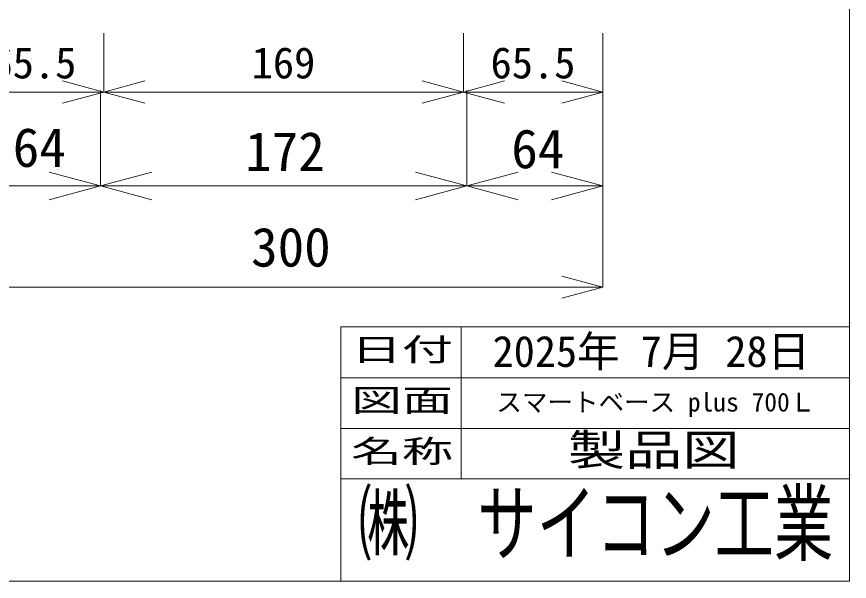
# Model space of a CAD drawing. Units: millimetres, scale not verified. Extents: x -757 to 891, y -713 to 439.
# Drawn here: x 499.5 to 890.7, y -712.9 to -447.8 of the extents above; entities that cross this region are included whole.
import ezdxf
from ezdxf.enums import TextEntityAlignment as Align

# ---------------------------------------------------------------- set-up
doc = ezdxf.new("R2010")
doc.units = ezdxf.units.MM
doc.header["$LTSCALE"] = 4
doc.linetypes.add('DASHED1', pattern=[1.8, 1.2, -0.6])
doc.layers.add('0-0', color=7, linetype='DASHED1', lineweight=9)
doc.styles.add('ＭＳ ゴシック', font='')
doc.styles.get('ＭＳ ゴシック').set_extended_font_data('MS Gothic')

msp = doc.modelspace()

# ---------------------------------------------------------------- linework, layer by layer
at = {"layer": '0-0', "linetype": 'Continuous'}
for p, q in [((540.378, -483.18), (540.378, -455.526)), ((709.378, -483.18), (709.378, -455.526)), ((774.878, -483.18), (774.878, -455.526)), ((540.378, -483.18), (521.06, -478.004)), ((540.378, -483.18), (559.697, -478.004)), ((709.378, -483.18), (690.06, -478.004)), ((709.378, -483.18), (728.697, -478.004)), ((774.878, -483.18), (755.56, -478.004)), ((474.878, -483.18), (540.378, -483.18)), ((540.378, -483.18), (521.06, -488.356)), ((538.808, -527.276), (538.808, -482.483)), ((538.808, -527.276), (538.808, -482.483)), ((540.378, -483.18), (709.378, -483.18)), ((540.378, -483.18), (559.697, -488.356)), ((709.378, -483.18), (690.06, -488.356)), ((709.378, -483.18), (774.878, -483.18)), ((709.378, -483.18), (728.697, -488.356)), ((710.949, -527.276), (710.949, -482.483)), ((710.949, -527.276), (710.949, -482.483)), ((774.878, -483.18), (755.56, -488.356)), ((774.878, -527.276), (774.878, -482.483)), ((538.808, -527.276), (514.66, -520.806)), ((538.808, -527.276), (562.956, -520.806)), ((710.949, -527.276), (686.801, -520.806)), ((710.949, -527.276), (735.097, -520.806)), ((774.878, -527.276), (750.73, -520.806)), ((538.808, -527.276), (474.878, -527.276)), ((538.808, -527.276), (514.66, -533.747)), ((538.808, -527.276), (710.949, -527.276)), ((538.808, -527.276), (562.956, -533.747)), ((710.949, -527.276), (686.801, -533.747)), ((710.949, -527.276), (774.878, -527.276)), ((710.949, -527.276), (735.097, -533.747)), ((774.878, -527.276), (750.73, -533.747)), ((774.878, -574.735), (774.878, -527.276)), ((774.878, -574.735), (755.56, -569.559)), ((474.878, -574.735), (774.878, -574.735)), ((774.878, -574.735), (755.56, -579.912)), ((651.798, -593.423), (890.731, -593.423)), ((651.798, -593.423), (651.798, -712.889)), ((708.308, -593.423), (708.308, -664.806)), ((651.798, -617.316), (890.731, -617.316)), ((890.731, -641.209), (651.798, -641.209)), ((890.731, -664.806), (651.798, -664.806))]:
    msp.add_line(p, q, dxfattribs=at)
msp.add_lwpolyline([(-757.269, -712.889), (890.731, -712.889), (890.731, 439.111), (-757.269, 439.111)], close=True, dxfattribs=at)

# ---------------------------------------------------------------- texts
at = {"layer": '0-0', "style": 'ＭＳ ゴシック'}
for s, height, p in [('65.5', 14.66, (487.628, -481.18)), ('169', 14.66, (609.878, -481.18)), ('65.5', 14.66, (722.128, -481.18)), ('64', 18.33, (497.619, -523.829)), ('172', 18.33, (606.825, -525.734)), ('64', 18.33, (731.905, -524.464)), ('300', 18.33, (609.619, -570.636)), ('2025年 7月 28日', 14.6, (723.09, -616.598)), ('スマートベース plus 700Ｌ', 8.798, (724.871, -635.807))]:
    msp.add_text(s, height=height, dxfattribs=at).set_placement(p, align=Align.BOTTOM_LEFT)
for s, height, width, p in [('日付', 10.64, 1.65, (656.564, -612.577)), ('図面', 10.64, 1.65, (656.577, -636.431)), ('名称', 10.64, 1.65, (656.577, -660.324)), ('製品図', 14.6, 1.35, (758.507, -662.865)), ('㈱\u3000サイコン工業', 29.2, 0.7, (660.161, -708.907))]:
    msp.add_text(s, height=height, dxfattribs=dict(at, width=width)).set_placement(p, align=Align.BOTTOM_LEFT)

doc.saveas('drawing.dxf')
